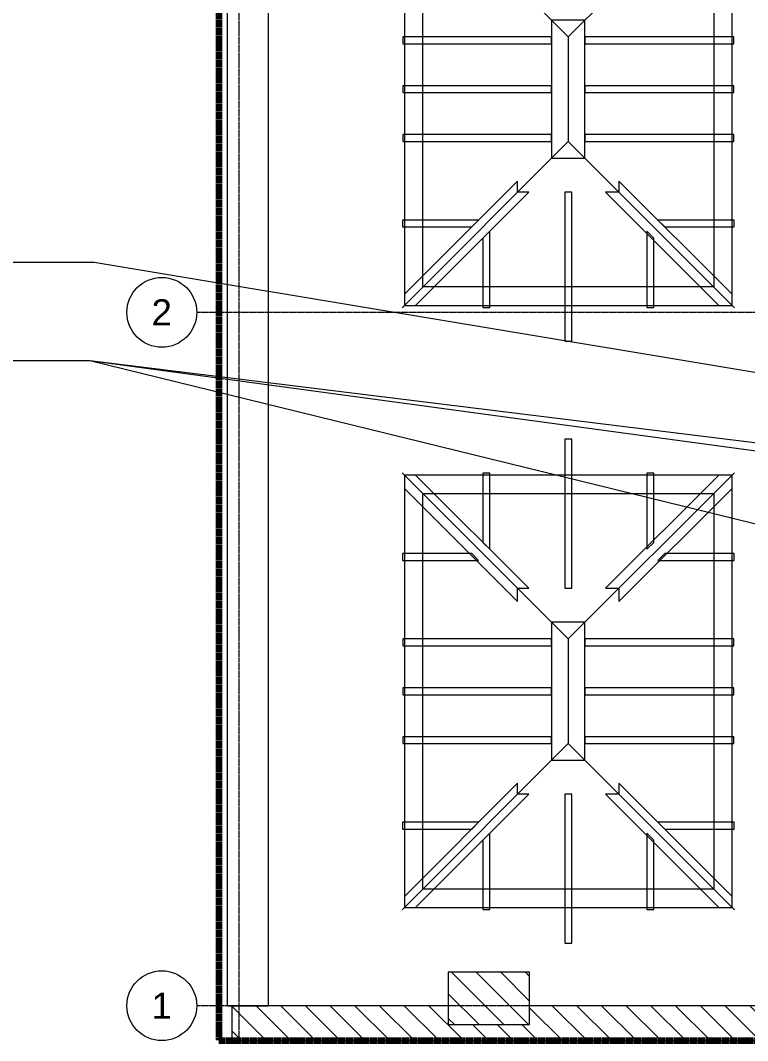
# Model space of a CAD drawing. Header units: inches. Extents: x -1205 to 1409, y -1117 to 895.
# Drawn here: x -965 to -715.1, y -1054.1 to -703.4 of the extents above; entities that cross this region are included whole.
import ezdxf

# ---------------------------------------------------------------- set-up
doc = ezdxf.new("R2010")
doc.units = ezdxf.units.IN
doc.header["$MEASUREMENT"] = 0
for name, pattern in [('Double Dash 3_8_', [1, 0.375, -0.125, 0.125, -0.125, 0.125, -0.125]), ('Double Dash 3_8__2_', [1, 0.375, -0.125, 0.125, -0.125, 0.125, -0.125]), ('Grid Line 1_4_', [0.4375, 0.25, -0.0625, 0.0625, -0.0625])]:
    doc.linetypes.add(name, pattern=pattern)
for name, color, linetype, lineweight in [('A-DETL', 90, 'Continuous', 13), ('A-DETL-GENF', 92, 'Continuous', 13), ('A-GLAZ', 151, 'Continuous', 13), ('A-WALL', 113, 'Continuous', 13), ('A-WALL-PATT', 111, 'Continuous', 13), ('C-PROP-LINE', 91, 'Double Dash 3_8_', 20), ('G-ANNO-TEXT', 231, 'Continuous', 9), ('S-BEAM', 12, 'Continuous', 13), ('S-COLS', 52, 'Continuous', 13), ('S-GRID', 1, 'Continuous', 9), ('S-GRID-IDEN', 1, 'Continuous', 9)]:
    doc.layers.add(name, color=color, linetype=linetype, lineweight=lineweight)
doc.styles.add('Arial_3', font='arial.ttf', dxfattribs={"height": 9})

# ---------------------------------------------------------------- blocks, each defined once
blk = doc.blocks.new('Concrete-Square-Column - 18 x 28-3368443-8TH FLOOR TELECOM PLAN')
at = {"layer": 'S-COLS', "lineweight": 9}
h = blk.add_hatch(dxfattribs=at)
h.set_pattern_fill('FP_5', color=53, style=0, pattern_type=2)
h.set_pattern_definition([(45, (1039.619, -803.977), (-4.24264, 4.24264), [])])
h.paths.add_polyline_path([(-9, -14), (9, -14), (8.99, 14), (-9, 14)], flags=0)
at = {"layer": 'S-COLS', "color": 133, "lineweight": 20}
for p, q in [((9, 14), (-9, 14)), ((-9, 14), (-9, -14)), ((9, -14), (9, 14)), ((-9, -14), (9, -14))]:
    blk.add_line(p, q, dxfattribs=at)
blk = doc.blocks.new('Skylight-Wasco-Extended_Pyramid_System - Exst 5_12 8th-923633-8TH FLOOR TELECOM PLAN')
at = {"layer": 'A-DETL-GENF', "color": 53, "lineweight": 9}
for p, q in [((1.19, 86.62), (-1.19, 86.62)), ((-1.19, 86.62), (-1.19, 35.42)), ((1.19, 35.42), (1.19, 86.62)), ((-1.19, 35.42), (1.19, 35.42)), ((-5.73, 18), (-56.93, 18)), ((-56.93, 18), (-56.93, 15.62)), ((-5.73, 15.62), (-5.73, 18)), ((56.93, 18), (5.73, 18)), ((5.73, 18), (5.73, 15.62)), ((56.93, 15.62), (56.93, 18)), ((-56.93, 15.62), (-5.73, 15.62)), ((5.73, 15.62), (56.93, 15.62)), ((-5.73, 1.19), (-56.93, 1.19)), ((-56.93, 1.19), (-56.93, -1.19)), ((-5.73, -1.19), (-5.73, 1.19)), ((56.93, 1.19), (5.73, 1.19)), ((5.73, 1.19), (5.73, -1.19)), ((56.93, -1.19), (56.93, 1.19)), ((-56.93, -1.19), (-5.73, -1.19)), ((5.73, -1.19), (56.93, -1.19)), ((-5.73, -15.62), (-56.93, -15.62)), ((-56.93, -15.62), (-56.93, -18)), ((-5.73, -18), (-5.73, -15.62)), ((56.93, -15.62), (5.73, -15.62)), ((5.73, -15.62), (5.73, -18)), ((56.93, -18), (56.93, -15.62)), ((-56.93, -18), (-5.73, -18)), ((5.73, -18), (56.93, -18)), ((1.19, -35.42), (-1.19, -35.42)), ((-1.19, -35.42), (-1.19, -86.62)), ((1.19, -86.62), (1.19, -35.42)), ((-1.19, -86.62), (1.19, -86.62))]:
    blk.add_line(p, q, dxfattribs=at)
at = {"layer": 'A-GLAZ', "color": 53, "lineweight": 9}
for p, q in [((-56.34, 74.34), (-56.34, -74.34)), ((56.34, 74.34), (-56.34, 74.34)), ((56.34, -74.34), (56.34, 74.34)), ((-50, -68), (-50, 68)), ((-50, 68), (50, 68)), ((50, 68), (50, -68)), ((50, -68), (-50, -68)), ((-56.34, -74.34), (56.34, -74.34))]:
    blk.add_line(p, q, dxfattribs=at)
at = {"layer": 'S-BEAM', "color": 53, "lineweight": 9}
for p, q in [((0, 18), (-57.12, 75.12)), ((-52.51, 74.34), (-56.34, 74.34)), ((-56.34, 74.34), (-56.34, 69.76)), ((-13.59, 35.42), (-52.51, 74.34)), ((-29.36, 75.01), (-29.36, 51.18)), ((-26.98, 75.01), (-29.36, 75.01)), ((-26.98, 48.81), (-26.98, 75.01)), ((0, 18), (57.12, 75.12)), ((51.76, 74.34), (12.84, 35.42)), ((29.36, 75.01), (26.98, 75.01)), ((26.98, 75.01), (26.98, 48.81)), ((29.36, 51.18), (29.36, 75.01)), ((56.34, 74.34), (51.76, 74.34)), ((56.34, 69.76), (56.34, 74.34)), ((-56.34, 69.76), (-17.42, 30.84)), ((17.42, 30.84), (56.34, 69.76)), ((-29.36, 51.18), (-26.98, 48.81)), ((26.98, 48.81), (29.36, 51.18)), ((-57.01, 47.36), (-57.01, 44.98)), ((-33.18, 47.36), (-57.01, 47.36)), ((-30.81, 44.98), (-33.18, 47.36)), ((33.18, 47.36), (30.81, 44.98)), ((57.01, 47.36), (33.18, 47.36)), ((57.01, 44.98), (57.01, 47.36)), ((-57.01, 44.98), (-30.81, 44.98)), ((30.81, 44.98), (57.01, 44.98)), ((-17.42, 30.84), (-17.42, 35.42)), ((-17.42, 35.42), (-13.59, 35.42)), ((12.84, 35.42), (17.42, 35.42)), ((17.42, 35.42), (17.42, 30.84)), ((-5.73, 23.73), (-5.73, -23.73)), ((5.73, 23.73), (-5.73, 23.73)), ((5.73, -23.73), (5.73, 23.73)), ((0, 18), (0, -18)), ((0, -18), (-57.12, -75.12)), ((0, -18), (57.12, -75.12)), ((-5.73, -23.73), (5.73, -23.73)), ((-17.42, -31.59), (-56.34, -70.51)), ((-17.42, -35.42), (-17.42, -31.59)), ((56.34, -70.51), (17.42, -31.59)), ((17.42, -31.59), (17.42, -35.42)), ((-52.51, -74.34), (-13.59, -35.42)), ((-13.59, -35.42), (-17.42, -35.42)), ((17.42, -35.42), (12.84, -35.42)), ((12.84, -35.42), (51.76, -74.34)), ((-30.81, -44.98), (-57.01, -44.98)), ((-57.01, -44.98), (-57.01, -47.36)), ((-33.18, -47.36), (-30.81, -44.98)), ((57.01, -44.98), (30.81, -44.98)), ((30.81, -44.98), (33.18, -47.36)), ((57.01, -47.36), (57.01, -44.98)), ((-57.01, -47.36), (-33.18, -47.36)), ((-26.98, -48.81), (-29.36, -51.18)), ((-26.98, -75.01), (-26.98, -48.81)), ((29.36, -51.18), (26.98, -48.81)), ((26.98, -48.81), (26.98, -75.01)), ((33.18, -47.36), (57.01, -47.36)), ((-29.36, -51.18), (-29.36, -75.01)), ((29.36, -75.01), (29.36, -51.18)), ((-56.34, -70.51), (-56.34, -74.34)), ((56.34, -74.34), (56.34, -70.51)), ((-56.34, -74.34), (-52.51, -74.34)), ((-29.36, -75.01), (-26.98, -75.01)), ((26.98, -75.01), (29.36, -75.01)), ((51.76, -74.34), (56.34, -74.34))]:
    blk.add_line(p, q, dxfattribs=at)
blk = doc.blocks.new('Family - ___-851313-8TH FLOOR TELECOM PLAN')
at = {"layer": 'C-PROP-LINE', "color": 133, "linetype": 'Double Dash 3_8__2_'}
for p, q in [((-889.89, -554.08), (-889.89, -1054.12)), ((-889.89, -1054.12), (389.27, -1054.12))]:
    blk.add_line(p, q, dxfattribs=at)
blk = doc.blocks.new('Grid - Grid Head - Circle-20770-8TH FLOOR TELECOM PLAN')
at = {"layer": 'S-GRID-IDEN', "color": 53}
blk.add_circle((0, 0), 0.125, dxfattribs=at)
blk = doc.blocks.new('18433_1 - AEO NY - CENTRAL_rvt-1-8TH FLOOR TELECOM PLAN')
at = {"layer": 'A-WALL-PATT', "lineweight": 9}
h = blk.add_hatch(dxfattribs=at)
h.set_pattern_fill('FP_1', color=53, style=0, pattern_type=2)
h.set_pattern_definition([(135, (0, 0), (-4.24264, -4.24264), [])])
h.paths.add_polyline_path([(304.4, -1054.12), (304.4, -1042.12), (138.9, -1042.12), (138.9, -1048.62), (110.9, -1048.62), (110.9, -1042.12), (-75.23, -1042.12), (-75.23, -1048.62), (-99.23, -1048.62), (-99.23, -1042.12), (-332.82, -1042.12), (-332.82, -1043.12), (-356.82, -1043.12), (-356.82, -1042.12), (-575.1, -1042.12), (-575.1, -1043.12), (-599.1, -1043.12), (-599.1, -1042.12), (-789.98, -1042.12), (-789.98, -1048.62), (-817.98, -1048.62), (-817.98, -1042.12), (-892.39, -1042.12), (-892.39, -1054.12), (267, -1054.12)], flags=0)
at = {"layer": 'A-WALL', "color": 53, "lineweight": 9}
for p, q in [((-893.85, -1042.12), (-893.85, -546.12)), ((-879.85, -546.12), (-879.85, -1042.12)), ((-893.85, -1042.12), (-879.85, -1042.12))]:
    blk.add_line(p, q, dxfattribs=at)
at = {"layer": 'A-WALL', "color": 133, "lineweight": 20}
for p, q in [((-817.98, -1042.12), (-892.39, -1042.12)), ((-892.39, -1042.12), (-892.39, -1054.12)), ((-705.6, -1042.12), (-789.98, -1042.12)), ((-892.39, -1054.12), (304.4, -1054.12))]:
    blk.add_line(p, q, dxfattribs=at)
at = {"layer": 'S-GRID', "linetype": 'Grid Line 1_4_'}
for p, q in [((444.9, -803.74), (-904.42, -803.74)), ((444.9, -1042.12), (-904.42, -1042.12))]:
    blk.add_line(p, q, dxfattribs=at)
at = {"color": 133, "linetype": 'Double Dash 3_8__2_', "lineweight": 20}
blk.add_blockref('Family - ___-851313-8TH FLOOR TELECOM PLAN', (0, 0), dxfattribs=at)
at = {"color": 53, "lineweight": 9}
for p in [(-776.69, -727.02), (-776.69, -934.02)]:
    blk.add_blockref('Skylight-Wasco-Extended_Pyramid_System - Exst 5_12 8th-923633-8TH FLOOR TELECOM PLAN', p, dxfattribs=at)
at = {"color": 9, "lineweight": 5, "xscale": 95.99999999999994, "yscale": 95.99999999999994, "zscale": 95.99999999999994, "rotation": 89.99999999999982}
for p in [(-916.42, -803.74), (-916.42, -1042.12)]:
    blk.add_blockref('Grid - Grid Head - Circle-20770-8TH FLOOR TELECOM PLAN', p, dxfattribs=at)
at = {"color": 53, "lineweight": 9, "rotation": 89.9999999999999}
blk.add_blockref('Concrete-Square-Column - 18 x 28-3368443-8TH FLOOR TELECOM PLAN', (-803.98, -1039.62), dxfattribs=at)
at = {"layer": 'S-GRID-IDEN', "char_height": 9, "width": 8.484, "attachment_point": 1, "style": 'Arial_3'}
for s, insert in [('2', (-919.95, -799.24)), ('1', (-919.95, -1037.62))]:
    blk.add_mtext(s, dxfattribs=dict(at, insert=insert))

msp = doc.modelspace()

# ---------------------------------------------------------------- linework, layer by layer
at = {"layer": 'G-ANNO-TEXT', "color": 7}
msp.add_line((-958.1, -820.46), (-975.18, -820.46), dxfattribs=at)

# ---------------------------------------------------------------- block references
at = {"lineweight": 5}
msp.add_blockref('18433_1 - AEO NY - CENTRAL_rvt-1-8TH FLOOR TELECOM PLAN', (0, 0), dxfattribs=at)

# ---------------------------------------------------------------- next in the draw order: linework, layer by layer
at = {"layer": 'A-DETL', "linetype": 'Double Dash 3_8_', "lineweight": 140}
for p, q in [((-896.85, -556.12), (-896.85, -1054.12)), ((-896.85, -1054.12), (304.4, -1054.12))]:
    msp.add_line(p, q, dxfattribs=at)
at = {"layer": 'G-ANNO-TEXT', "color": 7}
for p, q in [((-939.7, -786.57), (-975.31, -786.57)), ((-612.21, -841.14), (-939.7, -786.57)), ((-941.18, -820.46), (-958.1, -820.46)), ((-941.18, -820.46), (-958.1, -820.46)), ((-941.18, -820.46), (-958.1, -820.46)), ((-653.09, -891.02), (-941.18, -820.46)), ((-598.85, -862.66), (-941.18, -820.46)), ((-593.52, -867.62), (-941.18, -820.46))]:
    msp.add_line(p, q, dxfattribs=at)

doc.saveas('drawing.dxf')
